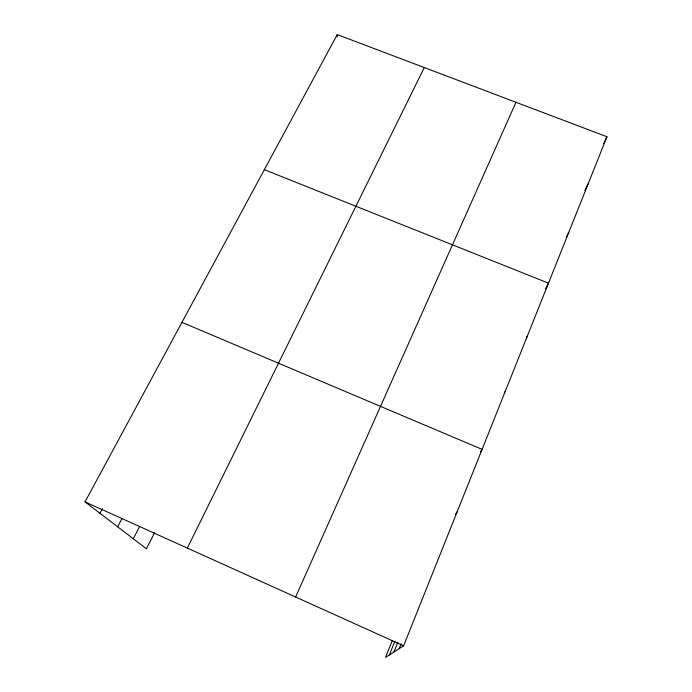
<?xml version="1.0" encoding="UTF-8"?>
<svg xmlns="http://www.w3.org/2000/svg" width="692" height="692" viewBox="0 0 692 692"><rect width="100%" height="100%" fill="white"/><g stroke="black" fill="none" stroke-linecap="round" stroke-linejoin="round"><path stroke-width="1.04" d="M337.255 36.728L337.263 34.6L606.962 136.748L403.618 645.818L385.53 657.4L392.355 640.515M399.189 648.655L401.178 643.69M393.964 652.002L397.952 642.064M389.371 654.943L394.942 641.112M295.614 597.014L515.964 102.278M187.333 548.099L424.291 67.556M603.64 143.452L606.962 136.748M584.878 190.283L588.252 183.579M154.61 532.719L146.445 548.791L85.038 501.882L337.263 34.6M133.296 538.748L139.663 526.378M566.333 237.097L568.772 232.339M117.666 526.802L122.129 518.265M545.512 288.772L548.479 283.166L264.344 169.687M99.959 513.274L102.459 508.577M526.266 338.068L527.304 336.174M504.157 393.324L505.195 391.516M480.456 452.006L482.09 449.359L181.944 322.342M455.457 514.208L457.178 511.734M85.038 501.882L403.618 645.818"/></g></svg>
